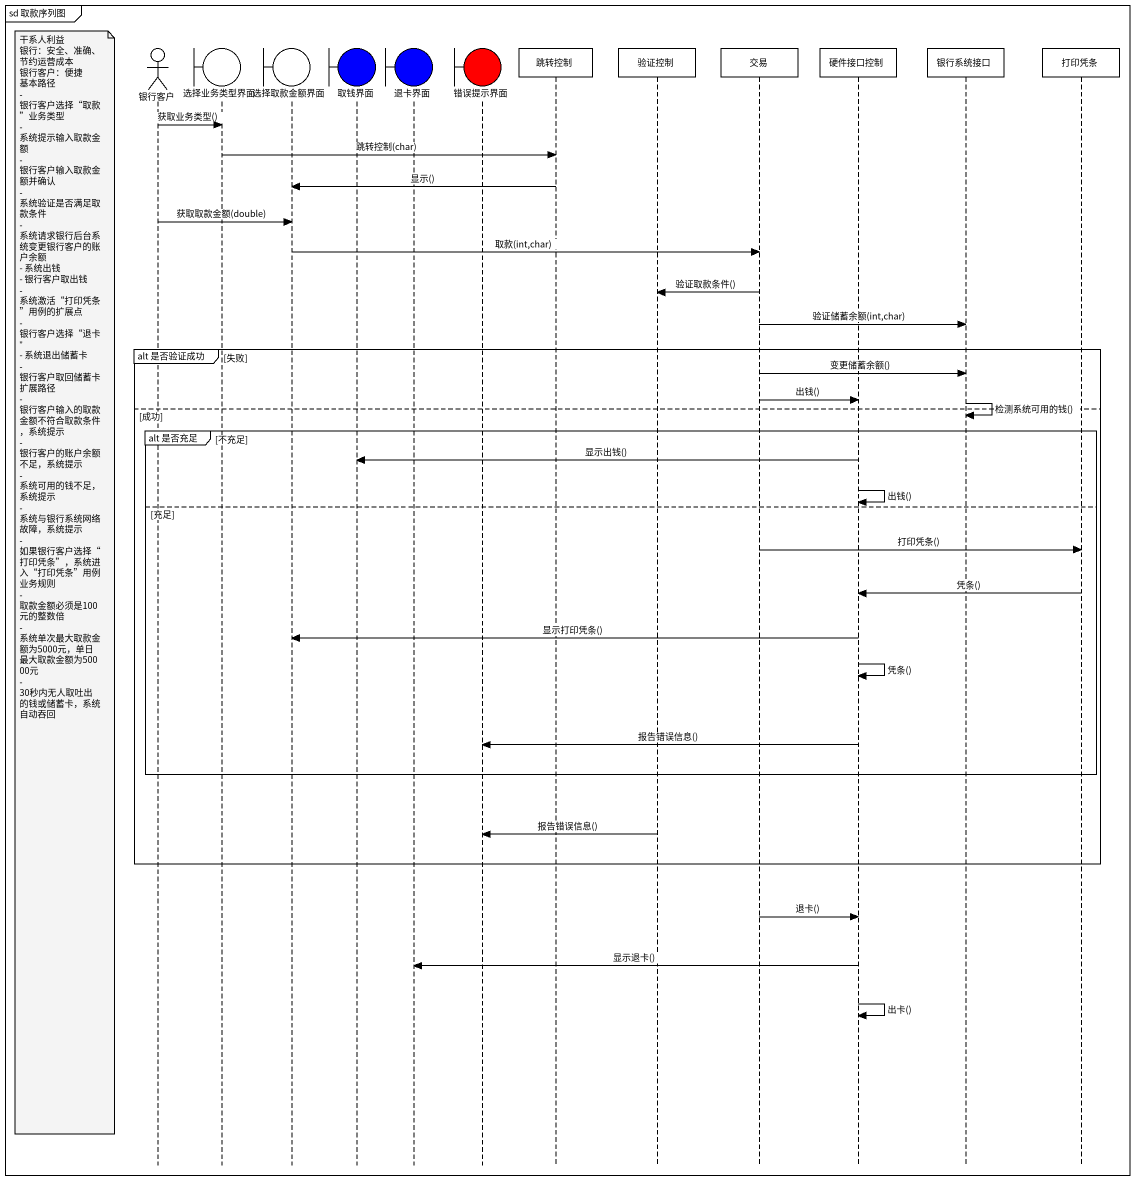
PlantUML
@startuml
mainframe sd 取款序列图
hide footbox
actor 银行客户
boundary 选择业务类型界面 #FFFFFF
boundary 选择取款金额界面 #FFFFFF
boundary 取钱界面 #0000FF
boundary 退卡界面 #0000FF
boundary 错误提示界面 #FF0000
participant 跳转控制 #FFFFFF
participant 验证控制 #FFFFFF
participant 交易 #FFFFFF
participant 硬件接口控制 #FFFFFF
participant 银行系统接口 #FFFFFF
participant 打印凭条 #FFFFFF

银行客户 -> 选择业务类型界面 : 获取业务类型()
选择业务类型界面 -> 跳转控制 : 跳转控制(char)
跳转控制 -> 选择取款金额界面 : 显示()
银行客户 -> 选择取款金额界面 : 获取取款金额(double)
选择取款金额界面 -> 交易 : 取款(int,char)
交易 -> 验证控制 : 验证取款条件()
交易 -> 银行系统接口 : 验证储蓄余额(int,char)
group alt 是否验证成功 [失败]
  交易 -> 银行系统接口 : 变更储蓄余额()
  交易 -> 硬件接口控制 : 出钱()
  银行系统接口 -> 银行系统接口 : 检测系统可用的钱()
else 成功
  group alt 是否充足 [不充足]
    硬件接口控制 -> 取钱界面 : 显示出钱()
    硬件接口控制 -> 硬件接口控制 : 出钱()
  else 充足
    交易 -> 打印凭条 : 打印凭条()
    note left of 银行客户
      干系人利益
      银行：安全、准确、节约运营成本
      银行客户：便捷
      基本路径
      - 银行客户选择“取款”业务类型
      - 系统提示输入取款金额
      - 银行客户输入取款金额并确认
      - 系统验证是否满足取款条件
      - 系统请求银行后台系统变更银行客户的账户余额
      - 系统出钱
      - 银行客户取出钱
      - 系统激活“打印凭条”用例的扩展点
      - 银行客户选择“退卡”
      - 系统退出储蓄卡
      - 银行客户取回储蓄卡
      扩展路径
      - 银行客户输入的取款金额不符合取款条件，系统提示
      - 银行客户的账户余额不足，系统提示
      - 系统可用的钱不足，系统提示
      - 系统与银行系统网络故障，系统提示
      - 如果银行客户选择“打印凭条”，系统进入“打印凭条”用例
      业务规则
      - 取款金额必须是100元的整数倍
      - 系统单次最大取款金额为5000元，单日最大取款金额为50000元
      - 30秒内无人取吐出的钱或储蓄卡，系统自动吞回
    end note
    打印凭条 -> 硬件接口控制 : 凭条()
    硬件接口控制 -> 选择取款金额界面 : 显示打印凭条()
    硬件接口控制 -> 硬件接口控制 : 凭条()
    硬件接口控制 -> 错误提示界面 : 报告错误信息()
  end
  验证控制 -> 错误提示界面 : 报告错误信息()
end
交易 -> 硬件接口控制 : 退卡()
硬件接口控制 -> 退卡界面 : 显示退卡()
硬件接口控制 -> 硬件接口控制 : 出卡()
@enduml
